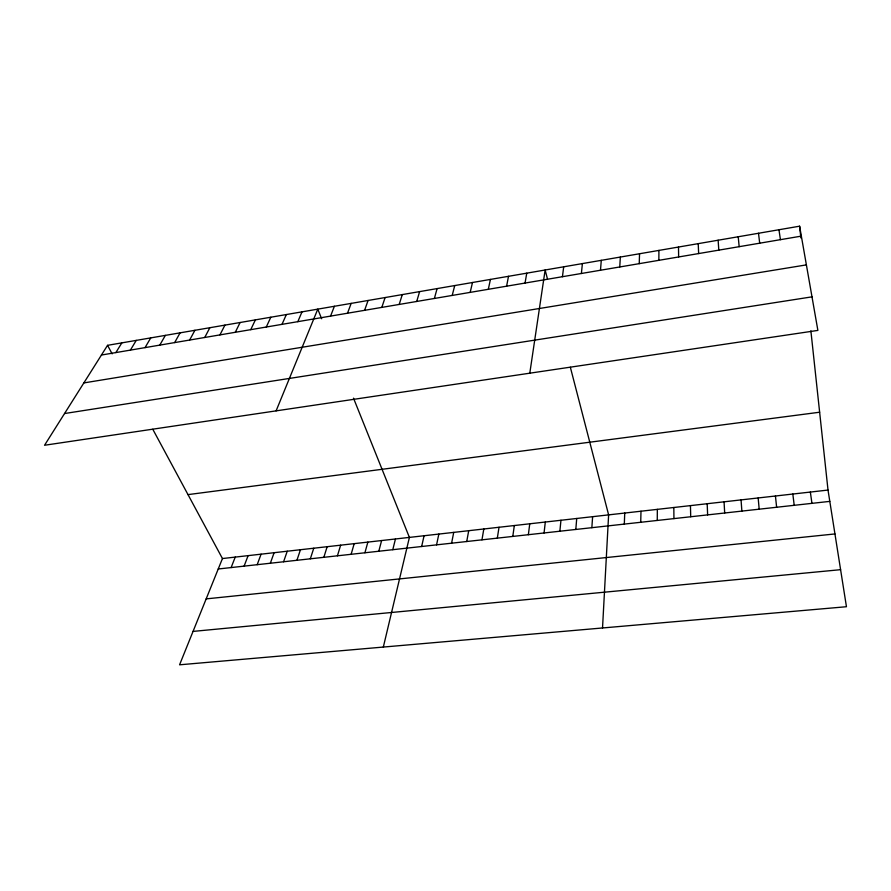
<?xml version="1.0" encoding="UTF-8"?>
<svg xmlns="http://www.w3.org/2000/svg" width="891" height="891" viewBox="0 0 891 891"><rect width="100%" height="100%" fill="white"/><g stroke="black" fill="none" stroke-linecap="round" stroke-linejoin="round"><path stroke-width="1.34" d="M657.257 520.455L657.346 509.362M658.85 260.328L658.928 250.404M640.729 522.282L640.985 511.211M639.226 263.658L639.549 253.746M624.313 524.097L624.736 513.049M602.528 627.977L608.62 514.875L570.351 367.248M619.768 266.966L620.336 257.054M591.847 527.695L592.615 516.68M600.489 270.24L601.28 260.339M575.809 529.466L576.722 518.484M559.871 531.225L560.951 520.266M581.378 273.492L582.402 263.58M544.067 532.974L545.303 522.037M562.444 276.711L563.691 266.81M528.363 534.711L529.755 523.797M512.793 536.427L514.33 525.534M529.8 373.184L545.136 270.006L547.497 279.083M497.323 538.142L499.016 527.272M525.055 283.06L526.748 273.169M481.964 539.835L483.813 528.987M466.728 541.528L468.711 530.691M506.6 286.2L508.505 276.31M451.592 543.198L453.731 532.395M436.568 544.858L438.84 534.077M488.313 289.308L490.429 279.418M421.655 546.506L424.071 535.747M470.181 292.382L472.497 282.503M383.33 647.066L409.403 537.407L353.504 398.154M392.775 549.702L395.459 538.977M452.205 295.433L454.733 285.565M378.798 551.239L381.615 540.547M434.385 298.463L437.102 288.595M364.92 552.776L367.86 542.107M351.132 554.302L354.195 543.644M416.71 301.47L419.628 291.613M337.444 555.817L340.629 545.181M323.845 557.321L327.153 546.706M399.19 304.444L402.298 294.587M310.335 558.813L313.755 548.221M296.915 560.294L300.456 549.725M381.816 307.395L385.112 297.549M283.583 561.775L287.247 551.217M364.586 310.324L368.072 300.49M270.341 563.235L274.116 552.698M257.187 564.694L261.074 554.18M347.501 313.231L351.165 303.397M244.112 566.13L248.11 555.639M231.125 567.567L235.235 557.098M330.561 316.105L334.403 306.281M152.784 429.262L222.449 558.546L179.57 664.809L846.45 606.726L828.017 490.061L810.877 330.806M276.11 410.862L317.786 309.144L321.64 318.755M297.817 321.673L302.004 311.861M282.001 324.357L286.345 314.556M266.298 327.019L270.808 317.229M250.727 329.67L255.394 319.88M235.28 332.298L240.102 322.52M219.943 334.893L224.922 325.126M204.73 337.489L209.864 327.721M189.638 340.05L194.917 330.294M174.658 342.59L180.082 332.844M159.79 345.118L165.358 335.384M145.033 347.624L150.746 337.901M130.398 350.118L136.245 340.395M115.863 352.58L121.844 342.879M107.555 345.329L44.55 445.255L817.882 330.405L799.606 226.191L107.555 345.329L112.143 353.85M101.44 355.03L801.354 236.115M83.854 382.918L806.4 264.883M64.553 413.535L812.002 296.848M188.001 494.616L819.642 412.221M222.449 558.546L828.017 490.061M218.228 568.993L829.811 501.377M206.177 598.886L834.945 533.943M193.046 631.407L840.592 569.683M778.957 229.744L780.427 239.668M810.353 492.055L811.946 503.359M792.823 494.037L794.215 505.32M758.497 233.264L759.7 243.198M799.606 226.191L800.875 237.908M775.437 496.009L776.629 507.257M738.227 236.761L739.162 246.684M758.174 497.958L759.177 509.184M741.056 499.896L741.869 511.1M718.135 240.214L718.803 250.137M724.06 501.822L724.684 513.004M698.221 243.644L698.644 253.567M707.187 503.727L707.632 514.887M690.447 505.62L690.714 516.758M678.485 247.041L678.652 256.964M673.83 507.502L673.93 518.618"/></g></svg>
